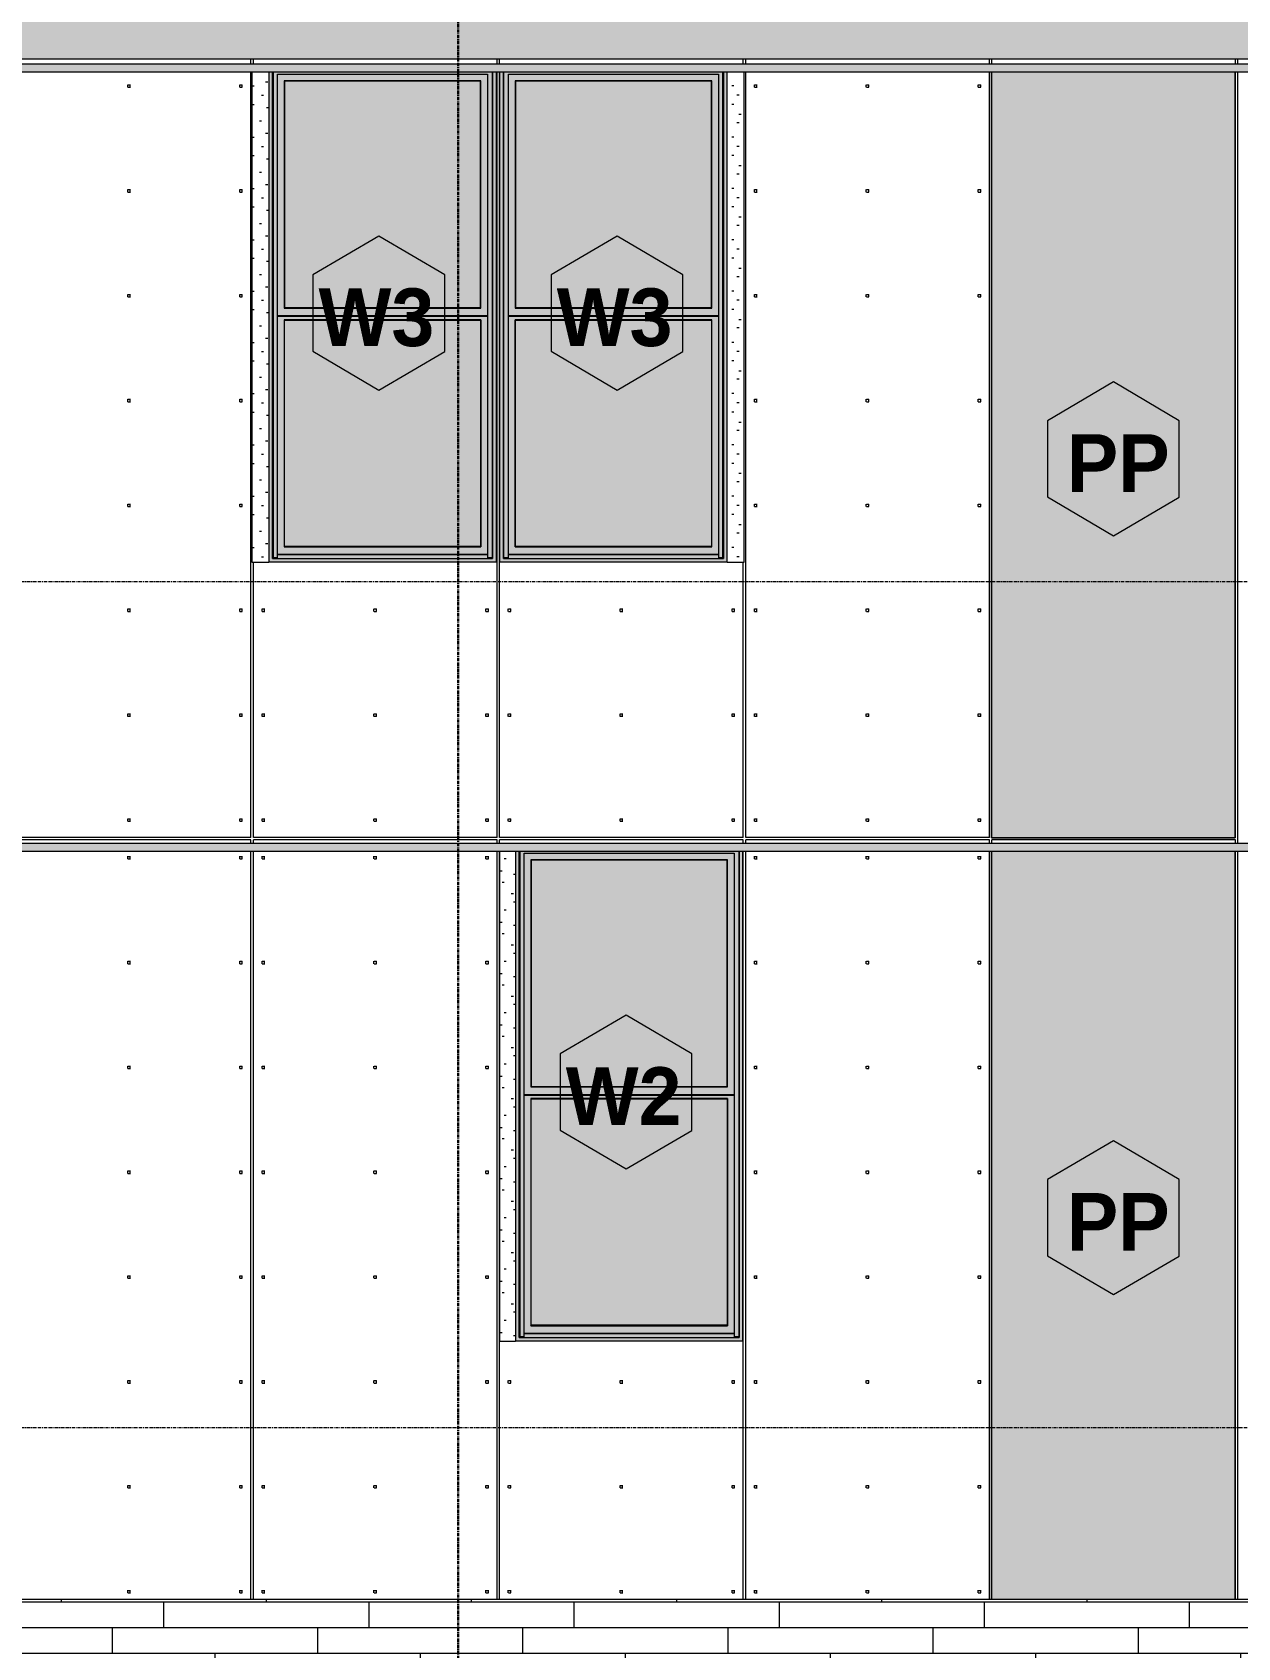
# Model space of a CAD drawing. Header units: inches. Extents: x -4168 to 4202, y -264 to 629.
# Drawn here: x -544 to -356, y 101.7 to 353.7 of the extents above; entities that cross this region are included whole.
import ezdxf

# ---------------------------------------------------------------- set-up
doc = ezdxf.new("R2010")
doc.units = ezdxf.units.IN
doc.header["$MEASUREMENT"] = 0
doc.linetypes.add('Grid Line 1_2_', pattern=[0.875, 0.5, -0.125, 0.125, -0.125])
doc.linetypes.add('Grid Line 1_2__2_', pattern=[0.875, 0.5, -0.125, 0.125, -0.125])
for name, color, linetype, lineweight in [('0-4', 250, 'Continuous', 5), ('A-FLOR-LEVL-1', 51, 'Grid Line 1_2_', 9), ('A-GLAZ-1', 151, 'Continuous', 9), ('A-GLAZ-2', 57, 'Continuous', 9), ('A-GLAZ-IDEN', 152, 'Continuous', 9), ('A-WALL-3', 113, 'Continuous', 9), ('A-WALL-PATT-3', 111, 'Continuous', 9), ('S-GRID-1', 1, 'Grid Line 1_2__2_', 30)]:
    doc.layers.add(name, color=color, linetype=linetype, lineweight=lineweight)
doc.styles.add('Century Gothic_B', font='GOTHICB.TTF', dxfattribs={"height": 9})

# ---------------------------------------------------------------- blocks, each defined once
blk = doc.blocks.new('CTR - 1st Phase - Structure_rvt-2-BUILDING ELEVATION - SOUTH')
at = {"layer": 'S-GRID-1'}
blk.add_line((10467.19, -203.76), (10467.19, 470.5), dxfattribs=at)
blk = doc.blocks.new('Basic Wall _ EXT - FIBER CEMENT - LARGE - ___-2505167-BUILDING ELEVATION - SOUTH')
at = {"layer": 'A-WALL-3'}
for points in [[(10850.69, 227.19), (10851.64, 227.19), (10850.69, 227.25), (9980.69, 227.25), (9979.94, 227.19), (10840.83, 227.19)], [(10850.69, 225.94), (10851.64, 225.94), (10851.64, 227.19), (9979.94, 227.19), (9979.94, 225.94), (10840.83, 225.94)]]:
    blk.add_hatch(color=256, dxfattribs=at).paths.add_polyline_path(points, flags=0)
for p, q in [((9979.94, 227.19), (10851.64, 227.19)), ((9979.94, 225.94), (10851.64, 225.94))]:
    blk.add_line(p, q, dxfattribs=at)
blk = doc.blocks.new('Basic Wall _ EXT - FIBER CEMENT - LARGE - ___-2162460-BUILDING ELEVATION - SOUTH')
at = {"layer": 'A-WALL-3'}
for points in [[(9979.94, 348.75), (10851.45, 348.77), (10850.59, 348.82), (9980.69, 348.82)], [(9979.94, 347.5), (10851.64, 347.5), (10851.64, 348.75), (9979.94, 348.75), (9979.94, 347.5)]]:
    blk.add_hatch(color=256, dxfattribs=at).paths.add_polyline_path(points, flags=0)
for p, q in [((9979.94, 348.75), (10851.64, 348.75)), ((9979.94, 347.5), (10851.64, 347.5))]:
    blk.add_line(p, q, dxfattribs=at)
blk = doc.blocks.new('Window-Double_Hung-Marvin-Essential - ESDH3066 - 2nd Floor-3357214-BUILDING ELEVATION - SOUTH')
at = {"layer": 'A-GLAZ-1'}
for points in [[(12047.54, 149.5), (12047.53, 225.94), (12046.95, 225.94), (12046.95, 150.09), (12012.63, 150.09), (12012.63, 225.94), (12012.04, 225.94), (12012.04, 149.5), (12046.95, 149.5)], [(12012.63, 150.09), (12012.71, 150.17), (12012.71, 225.94), (12012.63, 225.94), (12012.63, 150.17)], [(12046.16, 150.17), (12046.87, 150.17), (12046.87, 225.94), (12012.71, 225.94), (12012.71, 150.17), (12013.41, 150.17), (12013.41, 225.63), (12046.16, 225.63), (12046.16, 150.87)], [(12014.51, 224.53), (12045.07, 224.53), (12045.07, 224.59), (12014.45, 224.59)], [(12014.45, 189.16), (12014.51, 189.22), (12014.51, 224.53), (12014.45, 224.53), (12014.45, 189.22)], [(12045.07, 189.22), (12045.07, 224.53), (12014.51, 224.51), (12014.51, 189.22), (12043.48, 189.22)], [(12045.13, 189.16), (12045.13, 224.59), (12045.07, 224.53), (12045.07, 189.22)], [(12046.95, 150.09), (12046.95, 225.94), (12046.87, 225.94), (12046.87, 150.17)], [(12014.51, 189.16), (12045.13, 189.16), (12045.07, 189.22), (12014.51, 189.22), (12014.45, 189.16)], [(12045.57, 187.81), (12046.16, 187.81), (12046.16, 187.94), (12013.41, 187.94), (12013.41, 187.81), (12045.13, 187.81)], [(12014.51, 187.28), (12045.07, 187.28), (12045.07, 187.34), (12014.45, 187.34)], [(12014.45, 151.91), (12014.51, 151.97), (12014.51, 187.28), (12014.45, 187.28), (12014.45, 151.97)], [(12045.07, 151.97), (12045.07, 187.28), (12014.51, 187.28), (12014.51, 151.97), (12043.48, 151.97)], [(12045.13, 151.91), (12045.13, 187.34), (12045.07, 187.28), (12045.07, 151.97)], [(12045.07, 151.91), (12045.13, 151.91), (12045.07, 151.97), (12014.51, 151.97), (12014.51, 151.91), (12043.48, 151.91)], [(12012.63, 150.09), (12012.71, 150.09), (12046.95, 150.09), (12046.87, 150.17), (12046.16, 150.19), (12046.16, 150.66), (12013.41, 150.66), (12013.41, 150.17), (12012.71, 150.17), (12012.63, 150.09)]]:
    blk.add_hatch(color=256, dxfattribs=at).paths.add_polyline_path(points, flags=0)
h = blk.add_hatch(color=256, dxfattribs=at)
h.paths.add_polyline_path([(12046.16, 187.94), (12046.16, 225.63), (12013.41, 225.62), (12013.41, 187.94), (12045.73, 187.94)], flags=0)
h.paths.add_polyline_path([(12045.13, 189.16), (12014.45, 189.16), (12014.45, 224.59), (12045.13, 224.59), (12045.13, 191.96)], flags=0)
h = blk.add_hatch(color=256, dxfattribs=at)
h.paths.add_polyline_path([(12013.41, 150.69), (12046.16, 150.69), (12046.16, 187.81), (12013.41, 187.78), (12013.41, 150.87)], flags=0)
h.paths.add_polyline_path([(12014.45, 151.91), (12014.45, 187.34), (12045.13, 187.34), (12045.13, 151.91), (12023.76, 151.91)], flags=0)
h = blk.add_hatch(color=256, dxfattribs=at)
h.paths.add_polyline_path([(12012.63, 150.09), (12012.63, 150.09), (12012.63, 150.17)], flags=0)
h.paths.add_polyline_path([(12046.95, 150.09), (12046.95, 150.09), (12046.95, 150.09)], flags=0)
at = {"layer": 'A-GLAZ-2'}
h = blk.add_hatch(dxfattribs=at)
h.set_pattern_fill('FP_87', color=256, style=0, pattern_type=2)
h.set_pattern_definition([(0, (12048.108, 131.16), (0, 8), [0.33, -7.67]), (0, (12050.668, 131.32), (0, 8), [0.33, -7.67]), (0, (12049.228, 133.08), (0, 8), [0.33, -7.67]), (0, (12050.988, 134.36), (0, 8), [0.33, -7.67]), (0, (12048.908, 134.84), (0, 8), [0.33, -7.67]), (0, (12049.548, 136.76), (0, 8), [0.33, -7.67]), (0, (12048.428, 138.2), (0, 8), [0.33, -7.67]), (0, (12050.988, 138.04), (0, 8), [0.33, -7.67]), (0, (12052.908, 138.36), (0, 8), [0.33, -7.67]), (0, (12053.868, 136.44), (0, 8), [0.33, -7.67]), (0, (12055.468, 136.28), (0, 8), [0.33, -7.67]), (0, (12055.468, 133.4), (0, 8), [0.33, -7.67]), (0, (12054.028, 132.44), (0, 8), [0.33, -7.67]), (0, (12051.788, 132.92), (0, 8), [0.33, -7.67]), (0, (12053.228, 134.36), (0, 8), [0.33, -7.67]), (0, (12051.788, 135.8), (0, 8), [0.33, -7.67]), (0, (12055.148, 131.32), (0, 8), [0.33, -7.67])])
h.paths.add_polyline_path([(12012.04, 149.5), (12012.04, 225.94), (12009.58, 225.94), (12009.58, 149.5)], flags=0)
at = {"layer": 'A-GLAZ-1'}
for p, q in [((12009.58, 225.94), (12009.58, 149.5)), ((12012.04, 225.94), (12012.04, 149.5)), ((12012.63, 150.09), (12012.63, 225.94)), ((12012.71, 225.94), (12012.71, 150.17)), ((12013.41, 225.63), (12046.16, 225.63)), ((12013.41, 150.17), (12013.41, 225.63)), ((12014.51, 224.53), (12014.45, 224.59)), ((12014.45, 224.59), (12014.45, 189.16)), ((12045.13, 224.59), (12014.45, 224.59)), ((12014.51, 224.53), (12014.51, 189.22)), ((12045.07, 224.53), (12014.51, 224.53)), ((12045.07, 224.53), (12045.13, 224.59)), ((12045.07, 189.22), (12045.07, 224.53)), ((12045.13, 189.16), (12045.13, 224.59)), ((12046.16, 225.63), (12046.16, 150.17)), ((12046.87, 225.94), (12046.87, 150.17)), ((12046.95, 225.94), (12046.95, 150.09)), ((12047.54, 149.5), (12047.54, 225.94)), ((12014.51, 189.22), (12014.45, 189.16)), ((12014.45, 189.16), (12045.13, 189.16)), ((12014.51, 189.22), (12045.07, 189.22)), ((12045.13, 189.16), (12045.07, 189.22)), ((12046.16, 187.94), (12013.41, 187.94)), ((12046.16, 187.81), (12013.41, 187.81)), ((12045.13, 187.34), (12014.45, 187.34)), ((12014.45, 187.34), (12014.51, 187.28)), ((12014.45, 187.34), (12014.45, 151.91)), ((12014.51, 187.28), (12045.07, 187.28)), ((12014.51, 151.97), (12014.51, 187.28)), ((12045.07, 187.28), (12045.13, 187.34)), ((12045.07, 187.28), (12045.07, 151.97)), ((12045.13, 187.34), (12045.13, 151.91)), ((12014.45, 151.91), (12014.51, 151.97)), ((12014.45, 151.91), (12045.13, 151.91)), ((12045.07, 151.97), (12014.51, 151.97)), ((12045.13, 151.91), (12045.07, 151.97)), ((12009.58, 149.5), (12012.04, 149.5)), ((12047.54, 149.5), (12012.04, 149.5)), ((12012.71, 150.17), (12012.63, 150.09)), ((12012.63, 150.09), (12046.95, 150.09)), ((12013.41, 150.17), (12012.71, 150.17)), ((12046.16, 150.69), (12013.41, 150.69)), ((12046.16, 150.66), (12013.41, 150.66)), ((12046.87, 150.17), (12046.16, 150.17)), ((12046.95, 150.09), (12046.87, 150.17))]:
    blk.add_line(p, q, dxfattribs=at)
blk = doc.blocks.new('Perforated Panel at Magic-Pak - hvac panel - 3rd floor-2505074-BUILDING ELEVATION - SOUTH')
at = {"layer": 'A-GLAZ-2'}
h = blk.add_hatch(dxfattribs=at)
h.set_pattern_fill('FP_92', color=256, style=0, pattern_type=2)
h.set_pattern_definition([(180, (10569.389, 288), (-1, 1), [0.5, -1.5]), (90, (10569.139, 287.75), (1, 1), [0.5, -1.5])])
h.paths.add_polyline_path([(10588.4, 228), (10588.4, 347.5), (10550.38, 347.5), (10550.38, 228)], flags=0)
at = {"layer": 'A-GLAZ-1'}
for p, q in [((10550.38, 347.5), (10550.38, 228)), ((10588.4, 228), (10588.4, 347.5)), ((10550.38, 228), (10588.4, 228))]:
    blk.add_line(p, q, dxfattribs=at)
blk = doc.blocks.new('Window-Double_Hung-Marvin-Essential - ESDH3066 - 3rd floor-3357212-BUILDING ELEVATION - SOUTH')
at = {"layer": 'A-GLAZ-1'}
for points in [[(10698.73, 271), (10701.14, 271), (10701.13, 347.5), (10700.55, 347.5), (10700.55, 271.59), (10666.23, 271.59), (10666.23, 347.5), (10665.64, 347.5), (10665.64, 271), (10692.97, 271)], [(10666.23, 271.59), (10666.31, 271.67), (10666.31, 347.5), (10666.23, 347.5), (10666.23, 271.67)], [(10666.31, 271.67), (10667.02, 271.67), (10667.02, 347.13), (10699.77, 347.13), (10699.77, 271.67), (10700.47, 271.67), (10700.47, 347.5), (10666.31, 347.5), (10666.31, 271.67)], [(10668.32, 346.03), (10698.67, 346.03), (10698.67, 346.09), (10668.05, 346.09), (10668.11, 346.03)], [(10668.05, 310.66), (10668.11, 310.72), (10668.11, 346.03), (10668.05, 346.03), (10668.05, 310.72)], [(10698.67, 310.72), (10698.67, 346.03), (10668.11, 346.03), (10668.11, 310.72), (10683.11, 310.72)], [(10698.73, 310.66), (10698.73, 346.09), (10698.67, 346.03), (10698.67, 310.72)], [(10700.55, 271.59), (10700.55, 347.5), (10700.47, 347.5), (10700.47, 271.67), (10700.55, 271.59)], [(10698.73, 310.66), (10698.67, 310.72), (10668.11, 310.72), (10668.11, 310.66), (10698.67, 310.66)], [(10699.17, 309.31), (10699.77, 309.31), (10699.77, 309.44), (10667.02, 309.44), (10667.02, 309.31), (10698.73, 309.31)], [(10698.67, 308.78), (10698.67, 308.84), (10668.05, 308.84), (10668.11, 308.78), (10683.11, 308.78)], [(10668.05, 273.41), (10668.11, 273.47), (10668.11, 308.78), (10668.05, 308.78), (10668.05, 273.47)], [(10668.11, 273.47), (10698.67, 273.47), (10698.67, 308.78), (10668.11, 308.78), (10668.11, 275.71)], [(10698.73, 273.41), (10698.73, 308.84), (10698.67, 308.78), (10698.67, 273.47)], [(10673.25, 271.59), (10700.55, 271.59), (10700.47, 271.67), (10699.77, 271.69), (10699.77, 272.16), (10667.02, 272.15), (10667.02, 271.67), (10666.31, 271.67), (10666.23, 271.59), (10668.32, 271.59)], [(10668.05, 273.41), (10698.73, 273.41), (10698.67, 273.47), (10668.11, 273.47)], [(10666.23, 271.59), (10666.23, 271.59), (10666.23, 271.67)]]:
    blk.add_hatch(color=256, dxfattribs=at).paths.add_polyline_path(points, flags=0)
h = blk.add_hatch(color=256, dxfattribs=at)
h.paths.add_polyline_path([(10667.02, 309.44), (10699.77, 309.44), (10699.77, 347.13), (10667.02, 347.13), (10667.02, 309.62)], flags=0)
h.paths.add_polyline_path([(10668.05, 310.66), (10668.05, 346.09), (10698.73, 346.09), (10698.73, 310.66), (10668.32, 310.66)], flags=0)
h = blk.add_hatch(color=256, dxfattribs=at)
h.paths.add_polyline_path([(10699.17, 272.19), (10699.77, 272.19), (10699.77, 309.31), (10667.02, 309.28), (10667.02, 272.19), (10698.73, 272.19)], flags=0)
h.paths.add_polyline_path([(10668.05, 273.41), (10668.05, 308.84), (10698.73, 308.84), (10698.73, 273.41), (10668.32, 273.41)], flags=0)
at = {"layer": 'A-GLAZ-2'}
h = blk.add_hatch(dxfattribs=at)
h.set_pattern_fill('FP_91', color=256, style=0, pattern_type=2)
h.set_pattern_definition([(180, (10665.071, 252.66), (1e-15, 8), [0.33, -7.67]), (180, (10662.511, 252.82), (1e-15, 8), [0.33, -7.67]), (180, (10663.951, 254.58), (1e-15, 8), [0.33, -7.67]), (180, (10662.191, 255.86), (1e-15, 8), [0.33, -7.67]), (180, (10664.271, 256.34), (1e-15, 8), [0.33, -7.67]), (180, (10663.631, 258.26), (1e-15, 8), [0.33, -7.67]), (180, (10664.751, 259.7), (1e-15, 8), [0.33, -7.67]), (180, (10662.191, 259.54), (1e-15, 8), [0.33, -7.67]), (180, (10660.271, 259.86), (1e-15, 8), [0.33, -7.67]), (180, (10659.311, 257.94), (1e-15, 8), [0.33, -7.67]), (180, (10657.711, 257.78), (1e-15, 8), [0.33, -7.67]), (180, (10657.711, 254.9), (1e-15, 8), [0.33, -7.67]), (180, (10659.151, 253.94), (1e-15, 8), [0.33, -7.67]), (180, (10661.391, 254.42), (1e-15, 8), [0.33, -7.67]), (180, (10659.951, 255.86), (1e-15, 8), [0.33, -7.67]), (180, (10661.391, 257.3), (1e-15, 8), [0.33, -7.67]), (180, (10658.031, 252.82), (1e-15, 8), [0.33, -7.67])])
h.paths.add_polyline_path([(10702.83, 271), (10703.79, 271), (10703.79, 347.5), (10701.14, 347.5), (10701.14, 271)], flags=0)
at = {"layer": 'A-GLAZ-1'}
for p, q in [((10665.64, 347.5), (10665.64, 271)), ((10666.23, 271.59), (10666.23, 347.5)), ((10666.31, 271.67), (10666.31, 347.5)), ((10667.02, 271.67), (10667.02, 347.13)), ((10667.02, 347.13), (10699.77, 347.13)), ((10668.05, 346.09), (10668.11, 346.03)), ((10668.05, 346.09), (10668.05, 310.66)), ((10698.73, 346.09), (10668.05, 346.09)), ((10698.67, 346.03), (10668.11, 346.03)), ((10668.11, 346.03), (10668.11, 310.72)), ((10698.73, 346.09), (10698.67, 346.03)), ((10698.67, 310.72), (10698.67, 346.03)), ((10698.73, 310.66), (10698.73, 346.09)), ((10699.77, 347.13), (10699.77, 271.67)), ((10700.47, 271.67), (10700.47, 347.5)), ((10700.55, 347.5), (10700.55, 271.59)), ((10701.14, 271), (10701.14, 347.5)), ((10703.79, 271), (10703.79, 347.5)), ((10668.11, 310.72), (10668.05, 310.66)), ((10668.05, 310.66), (10698.73, 310.66)), ((10668.11, 310.72), (10698.67, 310.72)), ((10698.73, 310.66), (10698.67, 310.72)), ((10699.77, 309.44), (10667.02, 309.44)), ((10699.77, 309.31), (10667.02, 309.31)), ((10698.73, 308.84), (10668.05, 308.84)), ((10668.05, 308.84), (10668.11, 308.78)), ((10668.05, 273.41), (10668.05, 308.84)), ((10668.11, 308.78), (10698.67, 308.78)), ((10668.11, 273.47), (10668.11, 308.78)), ((10698.67, 308.78), (10698.73, 308.84)), ((10698.67, 308.78), (10698.67, 273.47)), ((10698.73, 273.41), (10698.73, 308.84)), ((10699.77, 272.19), (10667.02, 272.19)), ((10699.77, 272.16), (10667.02, 272.16)), ((10668.11, 273.47), (10668.05, 273.41)), ((10668.05, 273.41), (10698.73, 273.41)), ((10698.67, 273.47), (10668.11, 273.47)), ((10698.67, 273.47), (10698.73, 273.41)), ((10701.14, 271), (10665.64, 271)), ((10666.31, 271.67), (10666.23, 271.59)), ((10666.23, 271.59), (10700.55, 271.59)), ((10667.02, 271.67), (10666.31, 271.67)), ((10700.47, 271.67), (10699.77, 271.67)), ((10700.55, 271.59), (10700.47, 271.67)), ((10701.14, 271), (10703.79, 271))]:
    blk.add_line(p, q, dxfattribs=at)
blk = doc.blocks.new('Window-Double_Hung-Marvin-Essential - ESDH3066 - 3rd floor-3357211-BUILDING ELEVATION - SOUTH')
at = {"layer": 'A-GLAZ-1'}
for points in [[(10357.41, 271), (10358, 271), (10357.99, 347.5), (10357.41, 347.5), (10357.41, 271.59), (10323.09, 271.61), (10323.09, 347.5), (10322.5, 347.5), (10322.5, 271), (10357.33, 271)], [(10323.09, 271.59), (10323.17, 271.69), (10323.17, 347.5), (10323.09, 347.5), (10323.09, 271.61)], [(10356.97, 271.67), (10357.33, 271.67), (10357.33, 347.5), (10323.17, 347.5), (10323.17, 271.67), (10323.88, 271.67), (10323.88, 347.13), (10356.63, 347.13), (10356.63, 271.67)], [(10324.97, 346.03), (10355.53, 346.03), (10355.53, 346.09), (10324.91, 346.09)], [(10324.91, 310.66), (10324.97, 310.72), (10324.97, 346.03), (10324.91, 346.03), (10324.91, 310.72)], [(10324.97, 310.72), (10355.53, 310.72), (10355.53, 346.03), (10324.97, 346.03), (10324.97, 335.54)], [(10355.59, 310.66), (10355.59, 346.09), (10355.53, 346.03), (10355.53, 310.72)], [(10357.41, 271.59), (10357.41, 347.5), (10357.33, 347.5), (10357.33, 271.67)], [(10324.91, 310.66), (10355.59, 310.66), (10355.53, 310.72), (10324.97, 310.72)], [(10356.03, 309.31), (10356.63, 309.31), (10356.63, 309.44), (10323.88, 309.44), (10323.88, 309.31), (10355.59, 309.31)], [(10347.95, 308.78), (10355.53, 308.78), (10355.53, 308.84), (10324.91, 308.84), (10324.97, 308.78)], [(10324.91, 273.41), (10324.97, 273.47), (10324.97, 308.78), (10324.91, 308.78), (10324.91, 273.47)], [(10347.95, 273.47), (10355.53, 273.47), (10355.53, 308.78), (10324.97, 308.78), (10324.97, 273.47), (10328.23, 273.47)], [(10355.59, 273.41), (10355.59, 308.84), (10355.53, 308.78), (10355.53, 273.47)], [(10357.41, 271.59), (10357.33, 271.67), (10356.63, 271.69), (10356.63, 272.16), (10323.88, 272.16), (10323.88, 271.67), (10323.17, 271.67), (10323.09, 271.59), (10357.41, 271.59)], [(10324.91, 273.41), (10355.59, 273.41), (10355.53, 273.47), (10324.97, 273.47)], [(10323.09, 271.59), (10323.09, 271.61), (10323.09, 271.61)]]:
    blk.add_hatch(color=256, dxfattribs=at).paths.add_polyline_path(points, flags=0)
h = blk.add_hatch(color=256, dxfattribs=at)
h.paths.add_polyline_path([(10356.63, 309.44), (10356.63, 347.13), (10323.88, 347.13), (10323.88, 309.44), (10356.19, 309.44)], flags=0)
h.paths.add_polyline_path([(10324.91, 310.66), (10324.91, 346.09), (10355.59, 346.09), (10355.59, 310.66), (10347.95, 310.66)], flags=0)
h = blk.add_hatch(color=256, dxfattribs=at)
h.paths.add_polyline_path([(10356.03, 272.19), (10356.63, 272.19), (10356.63, 309.31), (10323.88, 309.28), (10323.88, 272.19), (10355.59, 272.19)], flags=0)
h.paths.add_polyline_path([(10328.23, 273.41), (10324.91, 273.41), (10324.91, 308.84), (10355.59, 308.84), (10355.59, 273.41), (10347.95, 273.41)], flags=0)
at = {"layer": 'A-GLAZ-2'}
h = blk.add_hatch(dxfattribs=at)
h.set_pattern_fill('FP_90', color=256, style=0, pattern_type=2)
h.set_pattern_definition([(0, (10358.572, 252.66), (0, 8), [0.33, -7.67]), (0, (10361.132, 252.82), (0, 8), [0.33, -7.67]), (0, (10359.692, 254.58), (0, 8), [0.33, -7.67]), (0, (10361.452, 255.86), (0, 8), [0.33, -7.67]), (0, (10359.372, 256.34), (0, 8), [0.33, -7.67]), (0, (10360.012, 258.26), (0, 8), [0.33, -7.67]), (0, (10358.892, 259.7), (0, 8), [0.33, -7.67]), (0, (10361.452, 259.54), (0, 8), [0.33, -7.67]), (0, (10363.372, 259.86), (0, 8), [0.33, -7.67]), (0, (10364.332, 257.94), (0, 8), [0.33, -7.67]), (0, (10365.932, 257.78), (0, 8), [0.33, -7.67]), (0, (10365.932, 254.9), (0, 8), [0.33, -7.67]), (0, (10364.492, 253.94), (0, 8), [0.33, -7.67]), (0, (10362.252, 254.42), (0, 8), [0.33, -7.67]), (0, (10363.692, 255.86), (0, 8), [0.33, -7.67]), (0, (10362.252, 257.3), (0, 8), [0.33, -7.67]), (0, (10365.612, 252.82), (0, 8), [0.33, -7.67])])
h.paths.add_polyline_path([(10322.5, 271), (10322.5, 347.5), (10319.85, 347.5), (10319.85, 271)], flags=0)
at = {"layer": 'A-GLAZ-1'}
for p, q in [((10319.85, 347.5), (10319.85, 271)), ((10322.5, 347.5), (10322.5, 271)), ((10323.09, 271.59), (10323.09, 347.5)), ((10323.17, 347.5), (10323.17, 271.67)), ((10323.88, 347.13), (10356.63, 347.13)), ((10323.88, 271.67), (10323.88, 347.13)), ((10324.97, 346.03), (10324.91, 346.09)), ((10324.91, 346.09), (10324.91, 310.66)), ((10355.59, 346.09), (10324.91, 346.09)), ((10324.97, 346.03), (10324.97, 310.72)), ((10355.53, 346.03), (10324.97, 346.03)), ((10355.53, 346.03), (10355.59, 346.09)), ((10355.53, 310.72), (10355.53, 346.03)), ((10355.59, 310.66), (10355.59, 346.09)), ((10356.63, 347.13), (10356.63, 271.67)), ((10357.33, 347.5), (10357.33, 271.67)), ((10357.41, 347.5), (10357.41, 271.59)), ((10358, 271), (10358, 347.5)), ((10324.97, 310.72), (10324.91, 310.66)), ((10324.91, 310.66), (10355.59, 310.66)), ((10324.97, 310.72), (10355.53, 310.72)), ((10355.59, 310.66), (10355.53, 310.72)), ((10356.63, 309.44), (10323.88, 309.44)), ((10356.63, 309.31), (10323.88, 309.31)), ((10355.59, 308.84), (10324.91, 308.84)), ((10324.91, 308.84), (10324.97, 308.78)), ((10324.91, 308.84), (10324.91, 273.41)), ((10324.97, 308.78), (10355.53, 308.78)), ((10324.97, 273.47), (10324.97, 308.78)), ((10355.53, 308.78), (10355.59, 308.84)), ((10355.53, 308.78), (10355.53, 273.47)), ((10355.59, 308.84), (10355.59, 273.41)), ((10356.63, 272.19), (10323.88, 272.19)), ((10356.63, 272.16), (10323.88, 272.16)), ((10324.91, 273.41), (10324.97, 273.47)), ((10324.91, 273.41), (10355.59, 273.41)), ((10355.53, 273.47), (10324.97, 273.47)), ((10355.59, 273.41), (10355.53, 273.47)), ((10319.85, 271), (10322.5, 271)), ((10358, 271), (10322.5, 271)), ((10323.17, 271.67), (10323.09, 271.59)), ((10323.09, 271.59), (10357.41, 271.59)), ((10323.88, 271.67), (10323.17, 271.67)), ((10357.33, 271.67), (10356.63, 271.67)), ((10357.41, 271.59), (10357.33, 271.67))]:
    blk.add_line(p, q, dxfattribs=at)
blk = doc.blocks.new('Perforated Panel at Magic-Pak - hvac panel - 2nd floor 2-2702972-BUILDING ELEVATION - SOUTH')
at = {"layer": 'A-GLAZ-2'}
h = blk.add_hatch(dxfattribs=at)
h.set_pattern_fill('FP_127', color=256, style=0, pattern_type=2)
h.set_pattern_definition([(180, (10262.189, 167.875), (-1, 1), [0.5, -1.5]), (90, (10261.939, 167.625), (1, 1), [0.5, -1.5])])
h.paths.add_polyline_path([(10281.2, 109.25), (10281.2, 225.94), (10243.18, 225.94), (10243.18, 109.25)], flags=0)
at = {"layer": 'A-GLAZ-1'}
for p, q in [((10243.18, 225.94), (10243.18, 109.25)), ((10281.2, 109.25), (10281.2, 225.94)), ((10243.18, 109.25), (10281.2, 109.25))]:
    blk.add_line(p, q, dxfattribs=at)
blk = doc.blocks.new('Window Tag - ONE-2920521-BUILDING ELEVATION - SOUTH')
at = {"layer": 'A-GLAZ-IDEN'}
for p, q in [((10069.47, 200.37), (10059.19, 194.32)), ((10079.74, 194.32), (10069.47, 200.37)), ((10059.19, 194.32), (10059.19, 182.43)), ((10079.74, 182.38), (10079.74, 194.32)), ((10059.19, 182.43), (10069.47, 176.37)), ((10069.47, 176.37), (10079.74, 182.38))]:
    blk.add_line(p, q, dxfattribs=at)

msp = doc.modelspace()

# ---------------------------------------------------------------- hatches: boundary and pattern name
at = {"layer": 'A-WALL-PATT-3'}
h = msp.add_hatch(dxfattribs=at)
h.set_pattern_fill('FP_86', color=256, style=0, pattern_type=2)
h.set_pattern_definition([(0, (-85.85, 140.604), (-38.4, 76.8), [0.392, -38.007]), (0, (-85.85, 140.996), (-38.4, 76.8), [0.392, -38.007]), (0, (-85.85, 150.204), (-38.4, 76.8), [0.392, -38.007]), (0, (-85.85, 150.596), (-38.4, 76.8), [0.392, -38.007]), (0, (-85.85, 159.804), (-38.4, 76.8), [0.392, -38.007]), (0, (-85.85, 160.196), (-38.4, 76.8), [0.392, -38.007]), (0, (-85.85, 169.404), (-38.4, 76.8), [0.392, -38.007]), (0, (-85.85, 169.796), (-38.4, 76.8), [0.392, -38.007]), (0, (-85.85, 179.004), (-38.4, 76.8), [0.392, -38.007]), (0, (-85.85, 179.396), (-38.4, 76.8), [0.392, -38.007]), (0, (-85.85, 188.604), (-38.4, 76.8), [0.392, -38.007]), (0, (-85.85, 188.996), (-38.4, 76.8), [0.392, -38.007]), (0, (-85.85, 198.204), (-38.4, 76.8), [0.392, -38.007]), (0, (-85.85, 198.596), (-38.4, 76.8), [0.392, -38.007]), (0, (-85.85, 207.804), (-38.4, 76.8), [0.392, -38.007]), (0, (-85.85, 208.196), (-38.4, 76.8), [0.392, -38.007]), (0, (-50.95, 140.604), (-38.4, 76.8), [0.392, -38.007]), (0, (-50.95, 140.996), (-38.4, 76.8), [0.392, -38.007]), (0, (-50.95, 150.204), (-38.4, 76.8), [0.392, -38.007]), (0, (-50.95, 150.596), (-38.4, 76.8), [0.392, -38.007]), (0, (-50.95, 159.804), (-38.4, 76.8), [0.392, -38.007]), (0, (-50.95, 160.196), (-38.4, 76.8), [0.392, -38.007]), (0, (-50.95, 169.404), (-38.4, 76.8), [0.392, -38.007]), (0, (-50.95, 169.796), (-38.4, 76.8), [0.392, -38.007]), (0, (-50.95, 179.004), (-38.4, 76.8), [0.392, -38.007]), (0, (-50.95, 179.396), (-38.4, 76.8), [0.392, -38.007]), (0, (-50.95, 188.604), (-38.4, 76.8), [0.392, -38.007]), (0, (-50.95, 188.996), (-38.4, 76.8), [0.392, -38.007]), (0, (-50.95, 198.204), (-38.4, 76.8), [0.392, -38.007]), (0, (-50.95, 198.596), (-38.4, 76.8), [0.392, -38.007]), (0, (-50.95, 207.804), (-38.4, 76.8), [0.392, -38.007]), (0, (-50.95, 208.196), (-38.4, 76.8), [0.392, -38.007]), (90, (-87.593, 136), (-38.4, 2e-15), [76.8, 0, 0, 0]), (90, (-87.218, 136), (-38.4, 2e-15), [76.8, 0, 0, 0]), (90, (-85.852, 140.604), (-38.4, 2e-15), [0.392, -76.407]), (90, (-85.852, 150.204), (-38.4, 2e-15), [0.392, -76.407]), (90, (-85.852, 159.804), (-38.4, 2e-15), [0.392, -76.407]), (90, (-85.852, 169.404), (-38.4, 2e-15), [0.392, -76.407]), (90, (-85.852, 179.004), (-38.4, 2e-15), [0.392, -76.407]), (90, (-85.852, 188.604), (-38.4, 2e-15), [0.392, -76.407]), (90, (-85.852, 198.204), (-38.4, 2e-15), [0.392, -76.407]), (90, (-85.852, 207.804), (-38.4, 2e-15), [0.392, -76.407]), (90, (-85.46, 140.604), (-38.4, 2e-15), [0.392, -76.407]), (90, (-85.46, 150.204), (-38.4, 2e-15), [0.392, -76.407]), (90, (-85.46, 159.804), (-38.4, 2e-15), [0.392, -76.407]), (90, (-85.46, 169.404), (-38.4, 2e-15), [0.392, -76.407]), (90, (-85.46, 179.004), (-38.4, 2e-15), [0.392, -76.407]), (90, (-85.46, 188.604), (-38.4, 2e-15), [0.392, -76.407]), (90, (-85.46, 198.204), (-38.4, 2e-15), [0.392, -76.407]), (90, (-85.46, 207.804), (-38.4, 2e-15), [0.392, -76.407]), (90, (-50.952, 140.604), (-38.4, 2e-15), [0.392, -76.407]), (90, (-50.952, 150.204), (-38.4, 2e-15), [0.392, -76.407]), (90, (-50.952, 159.804), (-38.4, 2e-15), [0.392, -76.407]), (90, (-50.952, 169.404), (-38.4, 2e-15), [0.392, -76.407]), (90, (-50.952, 179.004), (-38.4, 2e-15), [0.392, -76.407]), (90, (-50.952, 188.604), (-38.4, 2e-15), [0.392, -76.407]), (90, (-50.952, 198.204), (-38.4, 2e-15), [0.392, -76.407]), (90, (-50.952, 207.804), (-38.4, 2e-15), [0.392, -76.407]), (90, (-50.56, 140.604), (-38.4, 2e-15), [0.392, -76.407]), (90, (-50.56, 150.204), (-38.4, 2e-15), [0.392, -76.407]), (90, (-50.56, 159.804), (-38.4, 2e-15), [0.392, -76.407]), (90, (-50.56, 169.404), (-38.4, 2e-15), [0.392, -76.407]), (90, (-50.56, 179.004), (-38.4, 2e-15), [0.392, -76.407]), (90, (-50.56, 188.604), (-38.4, 2e-15), [0.392, -76.407]), (90, (-50.56, 198.204), (-38.4, 2e-15), [0.392, -76.407]), (90, (-50.56, 207.804), (-38.4, 2e-15), [0.392, -76.407]), (180, (-49.19, 136), (-38.4, 76.8), [38.025, -0.375]), (180, (-49.19, 145.6), (-38.4, 76.8), [38.025, -0.375]), (180, (-49.19, 155.2), (-38.4, 76.8), [38.025, -0.375]), (180, (-49.19, 164.8), (-38.4, 76.8), [38.025, -0.375]), (180, (-49.19, 174.4), (-38.4, 76.8), [38.025, -0.375]), (180, (-49.19, 184), (-38.4, 76.8), [38.025, -0.375]), (180, (-49.19, 193.6), (-38.4, 76.8), [38.025, -0.375]), (180, (-49.19, 203.2), (-38.4, 76.8), [38.025, -0.375])])
h.paths.add_polyline_path([(-478.5548, 349.5), (-93.9056, 349.5), (-93.9056, 424.5388), (-955.7306, 424.5388), (-955.7306, 349.5), (-557.4166, 349.5)], flags=0)
h = msp.add_hatch(dxfattribs=at)
h.set_pattern_fill('FP_84', color=256, style=0, pattern_type=2)
h.set_pattern_definition([(0, (-85.85, 110.18), (-38.4, 120.375), [0.392, -38.007]), (0, (-85.85, 110.57), (-38.4, 120.375), [0.392, -38.007]), (0, (-85.85, 126.54), (-38.4, 120.375), [0.392, -38.007]), (0, (-85.85, 126.93), (-38.4, 120.375), [0.392, -38.007]), (0, (-85.85, 142.89), (-38.4, 120.375), [0.392, -38.007]), (0, (-85.85, 143.29), (-38.4, 120.375), [0.392, -38.007]), (0, (-85.85, 159.25), (-38.4, 120.375), [0.392, -38.007]), (0, (-85.85, 159.64), (-38.4, 120.375), [0.392, -38.007]), (0, (-85.85, 175.61), (-38.4, 120.375), [0.392, -38.007]), (0, (-85.85, 176), (-38.4, 120.375), [0.392, -38.007]), (0, (-85.85, 191.96), (-38.4, 120.375), [0.392, -38.007]), (0, (-85.85, 192.36), (-38.4, 120.375), [0.392, -38.007]), (0, (-85.85, 208.32), (-38.4, 120.375), [0.392, -38.007]), (0, (-85.85, 208.71), (-38.4, 120.375), [0.392, -38.007]), (0, (-85.85, 224.68), (-38.4, 120.375), [0.392, -38.007]), (0, (-85.85, 225.07), (-38.4, 120.375), [0.392, -38.007]), (0, (-68.4, 110.18), (-38.4, 120.375), [0.392, -38.007]), (0, (-68.4, 110.57), (-38.4, 120.375), [0.392, -38.007]), (0, (-68.4, 126.54), (-38.4, 120.375), [0.392, -38.007]), (0, (-68.4, 126.93), (-38.4, 120.375), [0.392, -38.007]), (0, (-68.4, 142.89), (-38.4, 120.375), [0.392, -38.007]), (0, (-68.4, 143.29), (-38.4, 120.375), [0.392, -38.007]), (0, (-68.4, 159.25), (-38.4, 120.375), [0.392, -38.007]), (0, (-68.4, 159.64), (-38.4, 120.375), [0.392, -38.007]), (0, (-68.4, 175.61), (-38.4, 120.375), [0.392, -38.007]), (0, (-68.4, 176), (-38.4, 120.375), [0.392, -38.007]), (0, (-68.4, 191.96), (-38.4, 120.375), [0.392, -38.007]), (0, (-68.4, 192.36), (-38.4, 120.375), [0.392, -38.007]), (0, (-68.4, 208.32), (-38.4, 120.375), [0.392, -38.007]), (0, (-68.4, 208.71), (-38.4, 120.375), [0.392, -38.007]), (0, (-68.4, 224.68), (-38.4, 120.375), [0.392, -38.007]), (0, (-68.4, 225.07), (-38.4, 120.375), [0.392, -38.007]), (0, (-50.95, 110.18), (-38.4, 120.375), [0.392, -38.007]), (0, (-50.95, 110.57), (-38.4, 120.375), [0.392, -38.007]), (0, (-50.95, 126.54), (-38.4, 120.375), [0.392, -38.007]), (0, (-50.95, 126.93), (-38.4, 120.375), [0.392, -38.007]), (0, (-50.95, 142.89), (-38.4, 120.375), [0.392, -38.007]), (0, (-50.95, 143.29), (-38.4, 120.375), [0.392, -38.007]), (0, (-50.95, 159.25), (-38.4, 120.375), [0.392, -38.007]), (0, (-50.95, 159.64), (-38.4, 120.375), [0.392, -38.007]), (0, (-50.95, 175.61), (-38.4, 120.375), [0.392, -38.007]), (0, (-50.95, 176), (-38.4, 120.375), [0.392, -38.007]), (0, (-50.95, 191.96), (-38.4, 120.375), [0.392, -38.007]), (0, (-50.95, 192.36), (-38.4, 120.375), [0.392, -38.007]), (0, (-50.95, 208.32), (-38.4, 120.375), [0.392, -38.007]), (0, (-50.95, 208.71), (-38.4, 120.375), [0.392, -38.007]), (0, (-50.95, 224.68), (-38.4, 120.375), [0.392, -38.007]), (0, (-50.95, 225.07), (-38.4, 120.375), [0.392, -38.007]), (90, (-87.593, 107.625), (-38.4, 2e-15), [120, -0.375]), (90, (-87.218, 107.625), (-38.4, 2e-15), [120, -0.375]), (90, (-85.852, 110.18), (-38.4, 2e-15), [0.392, -119.982]), (90, (-85.852, 126.536), (-38.4, 2e-15), [0.392, -119.982]), (90, (-85.852, 142.893), (-38.4, 2e-15), [0.392, -119.982]), (90, (-85.852, 159.25), (-38.4, 2e-15), [0.392, -119.982]), (90, (-85.852, 175.607), (-38.4, 2e-15), [0.392, -119.982]), (90, (-85.852, 191.964), (-38.4, 2e-15), [0.393, -119.983]), (90, (-85.852, 208.322), (-38.4, 2e-15), [0.392, -119.982]), (90, (-85.852, 224.68), (-38.4, 2e-15), [0.392, -119.982]), (90, (-85.46, 110.18), (-38.4, 2e-15), [0.392, -119.982]), (90, (-85.46, 126.536), (-38.4, 2e-15), [0.392, -119.982]), (90, (-85.46, 142.893), (-38.4, 2e-15), [0.392, -119.982]), (90, (-85.46, 159.25), (-38.4, 2e-15), [0.392, -119.982]), (90, (-85.46, 175.607), (-38.4, 2e-15), [0.392, -119.982]), (90, (-85.46, 191.964), (-38.4, 2e-15), [0.393, -119.983]), (90, (-85.46, 208.322), (-38.4, 2e-15), [0.392, -119.982]), (90, (-85.46, 224.68), (-38.4, 2e-15), [0.392, -119.982]), (90, (-68.402, 110.18), (-38.4, 2e-15), [0.392, -119.982]), (90, (-68.402, 126.536), (-38.4, 2e-15), [0.392, -119.982]), (90, (-68.402, 142.893), (-38.4, 2e-15), [0.392, -119.982]), (90, (-68.402, 159.25), (-38.4, 2e-15), [0.392, -119.982]), (90, (-68.402, 175.607), (-38.4, 2e-15), [0.392, -119.982]), (90, (-68.402, 191.964), (-38.4, 2e-15), [0.393, -119.983]), (90, (-68.402, 208.322), (-38.4, 2e-15), [0.392, -119.982]), (90, (-68.402, 224.68), (-38.4, 2e-15), [0.392, -119.982]), (90, (-68.01, 110.18), (-38.4, 2e-15), [0.392, -119.982]), (90, (-68.01, 126.536), (-38.4, 2e-15), [0.392, -119.982]), (90, (-68.01, 142.893), (-38.4, 2e-15), [0.392, -119.982]), (90, (-68.01, 159.25), (-38.4, 2e-15), [0.392, -119.982]), (90, (-68.01, 175.607), (-38.4, 2e-15), [0.392, -119.982]), (90, (-68.01, 191.964), (-38.4, 2e-15), [0.393, -119.983]), (90, (-68.01, 208.322), (-38.4, 2e-15), [0.392, -119.982]), (90, (-68.01, 224.68), (-38.4, 2e-15), [0.392, -119.982]), (90, (-50.952, 110.18), (-38.4, 2e-15), [0.392, -119.982]), (90, (-50.952, 126.536), (-38.4, 2e-15), [0.392, -119.982]), (90, (-50.952, 142.893), (-38.4, 2e-15), [0.392, -119.982]), (90, (-50.952, 159.25), (-38.4, 2e-15), [0.392, -119.982]), (90, (-50.952, 175.607), (-38.4, 2e-15), [0.392, -119.982]), (90, (-50.952, 191.964), (-38.4, 2e-15), [0.393, -119.983]), (90, (-50.952, 208.322), (-38.4, 2e-15), [0.392, -119.982]), (90, (-50.952, 224.68), (-38.4, 2e-15), [0.392, -119.982]), (90, (-50.56, 110.18), (-38.4, 2e-15), [0.392, -119.982]), (90, (-50.56, 126.536), (-38.4, 2e-15), [0.392, -119.982]), (90, (-50.56, 142.893), (-38.4, 2e-15), [0.392, -119.982]), (90, (-50.56, 159.25), (-38.4, 2e-15), [0.392, -119.982]), (90, (-50.56, 175.607), (-38.4, 2e-15), [0.392, -119.982]), (90, (-50.56, 191.964), (-38.4, 2e-15), [0.393, -119.983]), (90, (-50.56, 208.322), (-38.4, 2e-15), [0.392, -119.982]), (90, (-50.56, 224.68), (-38.4, 2e-15), [0.392, -119.982]), (180, (-49.19, 107.25), (-38.4, 120.375), [38.025, -0.375]), (180, (-49.19, 107.62), (-38.4, 120.375), [38.025, -0.375])])
h.paths.add_polyline_path([(-955.7306, 109.25), (-701.6174, 109.25), (-701.6174, 225.9385), (-740.3931, 225.9385), (-740.3931, 149.5), (-778.3541, 149.5), (-778.3541, 225.9385), (-855.5931, 225.9385), (-855.5931, 149.5), (-893.5541, 149.5), (-893.5541, 225.9385), (-894.0572, 225.9385), (-894.0572, 149.5), (-932.0181, 149.5), (-932.0181, 225.9385), (-955.7306, 225.9385), (-955.7306, 120.1639)], flags=0)
h.paths.add_polyline_path([(-399.6931, 109.25), (-394.4174, 109.25), (-394.4174, 225.9385), (-433.1931, 225.9385), (-433.1931, 149.5), (-471.1541, 149.5), (-471.1541, 225.9385), (-548.3931, 225.9385), (-548.3931, 149.5), (-586.3541, 149.5), (-586.361, 225.9385), (-586.8572, 225.9385), (-586.8572, 149.5), (-624.8181, 149.5), (-624.8181, 225.9385), (-663.5939, 225.9385), (-663.5939, 109.25), (-478.5548, 109.25)], flags=0)
h.paths.add_polyline_path([(-356.3939, 109.25), (-356.0181, 109.25), (-356.0181, 225.9385), (-356.3939, 225.9385), (-356.3939, 110)], flags=0)
h.paths.add_polyline_path([(-557.4166, 227.2542), (-356.0181, 227.2542), (-356.0243, 347.501), (-356.3939, 347.501), (-356.3939, 228), (-394.4174, 228), (-394.4174, 347.501), (-433.0056, 347.501), (-433.0056, 271), (-471.1541, 271), (-471.1541, 347.501), (-471.6572, 347.4687), (-471.6572, 271), (-509.8056, 271), (-509.8056, 347.501), (-586.7931, 347.501), (-586.7931, 271), (-624.9416, 271), (-624.9416, 347.501), (-663.5939, 347.501), (-663.5939, 228), (-701.6174, 228), (-701.6174, 347.501), (-740.3931, 347.501), (-740.3931, 271), (-778.5416, 271), (-778.5416, 347.501), (-855.4056, 347.501), (-855.4056, 271), (-893.5541, 271), (-893.5606, 347.501), (-894.0572, 347.4687), (-894.0572, 271), (-932.2056, 271), (-932.2056, 347.501), (-955.7306, 347.501), (-955.7306, 227.2542), (-577.132, 227.2542)], flags=0)
h.paths.add_polyline_path([(-458.8394, 348.8167), (-356.0181, 348.8167), (-356.0181, 349.5), (-955.7306, 349.5), (-955.7306, 348.8167), (-459.2974, 348.8167)], flags=0)
h = msp.add_hatch(dxfattribs=at)
h.set_pattern_fill('FP_100', color=256, style=0, pattern_type=2)
h.set_pattern_definition([(0, (-931.518, 0.8), (0, 4), []), (90, (-931.518, 0.8), (-8, 8), [4, -28]), (90, (-915.518, 4.8), (-8, 8), [4, -28])])
h.paths.add_polyline_path([(-927.0806, -1.125), (-130.9306, -1.125), (-130.9306, 109.25), (-927.0806, 109.25), (-927.0806, 0)], flags=0)
h.paths.add_polyline_path([(-774.2864, 3.5), (-815.5556, 3.5), (-815.5556, 81), (-744.0556, 81), (-744.0556, 3.5), (-754.571, 3.5)], flags=0)
h.paths.add_polyline_path([(-851.5556, 3.5), (-851.5556, 81), (-816.0556, 81), (-816.0556, 3.5), (-848.2193, 3.5)], flags=0)
h.paths.add_polyline_path([(-586.9897, 3.5), (-622.3556, 3.5), (-622.3556, 81), (-586.8556, 81), (-586.8556, 3.5)], flags=0)
h.paths.add_polyline_path([(-586.3556, 3.5), (-586.3556, 81), (-550.8556, 81), (-550.8556, 3.5), (-582.0609, 3.5)], flags=0)
h.paths.add_polyline_path([(-172.9655, 3.5), (-201.1556, 3.5), (-201.1556, 81), (-165.6556, 81), (-165.6556, 3.5)], flags=0)
h.paths.add_polyline_path([(-434.4556, 3.5), (-469.9556, 3.5), (-469.9556, 81), (-434.4556, 81), (-434.4556, 6.494)], flags=0)
h.paths.add_polyline_path([(-243.6556, 3.5), (-315.1556, 3.5), (-315.1556, 81), (-243.6556, 81), (-243.6556, 6.494)], flags=0)
h.paths.add_polyline_path([(-360.5056, 23.3125), (-389.5056, 23.3125), (-389.5056, 68.3125), (-360.5056, 68.3125), (-360.5056, 24.25)], flags=0)
h.paths.add_polyline_path([(-697.5056, 23.3125), (-697.5056, 68.3125), (-668.5056, 68.3125), (-668.5056, 23.3125), (-696.9431, 23.3125)], flags=0)

# ---------------------------------------------------------------- linework, layer by layer
at = {"layer": 'A-FLOR-LEVL-1'}
for p, q in [((-1284.2667, 268), (1431.264, 268)), ((-1284.2667, 136), (1431.264, 136))]:
    msp.add_line(p, q, dxfattribs=at)
at = {"layer": 'A-WALL-3'}
for p, q in [((-83.027, 349.5), (-964.1056, 349.5)), ((-356.0181, 348.8167), (-356.0181, 349.5)), ((-394.4174, 228), (-394.4174, 347.501)), ((-356.3939, 347.501), (-356.3939, 228)), ((-356.0181, 227.2542), (-356.0181, 347.501)), ((-356.3939, 228), (-394.4174, 228)), ((-394.4174, 109.25), (-394.4174, 225.9385)), ((-356.3939, 225.9385), (-356.3939, 109.25)), ((-356.0181, 109.25), (-356.0181, 225.9385)), ((-663.5939, 109.25), (-394.4174, 109.25)), ((-356.3939, 109.25), (-94.2806, 109.25))]:
    msp.add_line(p, q, dxfattribs=at)

# ---------------------------------------------------------------- block references
at = {"layer": '0-4'}
msp.add_blockref('CTR - 1st Phase - Structure_rvt-2-BUILDING ELEVATION - SOUTH', (-10944.795, 0), dxfattribs=at)
at = {"layer": 'A-GLAZ-1'}
for name, p in [('Window-Double_Hung-Marvin-Essential - ESDH3066 - 3rd floor-3357211-BUILDING ELEVATION - SOUTH', (-10829.6591, 0)), ('Window-Double_Hung-Marvin-Essential - ESDH3066 - 3rd floor-3357212-BUILDING ELEVATION - SOUTH', (-11136.795, 0)), ('Perforated Panel at Magic-Pak - hvac panel - 3rd floor-2505074-BUILDING ELEVATION - SOUTH', (-10944.795, 0)), ('Window-Double_Hung-Marvin-Essential - ESDH3066 - 2nd Floor-3357214-BUILDING ELEVATION - SOUTH', (-12480.731, 0)), ('Perforated Panel at Magic-Pak - hvac panel - 2nd floor 2-2702972-BUILDING ELEVATION - SOUTH', (-10637.595, 0))]:
    msp.add_blockref(name, p, dxfattribs=at)
at = {"layer": 'A-GLAZ-IDEN'}
for p in [(-10559.4529, 121.5), (-10522.3013, 121.5), (-10444.8771, 98.7538), (-10520.895, 0), (-10444.8771, -19.6212)]:
    msp.add_blockref('Window Tag - ONE-2920521-BUILDING ELEVATION - SOUTH', p, dxfattribs=at)
at = {"layer": 'A-WALL-3'}
for name in ['Basic Wall _ EXT - FIBER CEMENT - LARGE - ___-2162460-BUILDING ELEVATION - SOUTH', 'Basic Wall _ EXT - FIBER CEMENT - LARGE - ___-2505167-BUILDING ELEVATION - SOUTH']:
    msp.add_blockref(name, (-10944.795, 0), dxfattribs=at)

# ---------------------------------------------------------------- texts
at = {"layer": 'A-GLAZ-IDEN', "char_height": 9, "attachment_point": 1, "style": 'Century Gothic_B'}
for s, insert, width in [('W3', (-499.3916, 313.7225), 22.725), ('W3', (-462.2401, 313.7225), 22.725), ('PP', (-382.6804, 290.9762), 17.574), ('W2', (-460.8338, 192.2225), 22.725), ('PP', (-382.6804, 172.6012), 17.574)]:
    msp.add_mtext(s, dxfattribs=dict(at, insert=insert, width=width))

doc.saveas('drawing.dxf')
